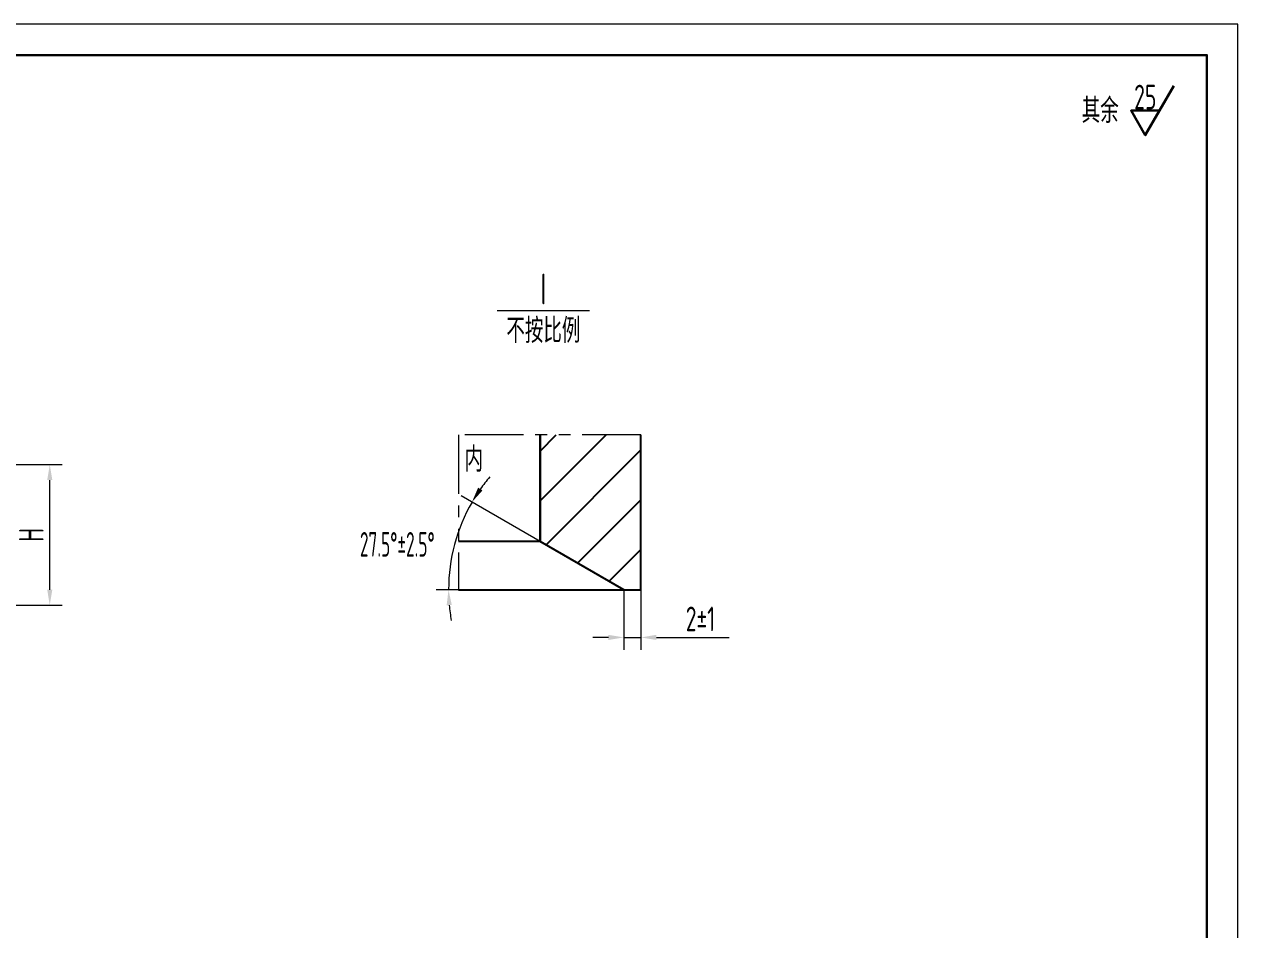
# Model space of a CAD drawing. Header units: millimetres. Extents: x 2135 to 2555, y 1580 to 1877.
# Drawn here: x 2358.3 to 2555.2, y 1729.9 to 1876.8 of the extents above; entities that cross this region are included whole.
import ezdxf
from ezdxf.enums import TextEntityAlignment as Align

# ---------------------------------------------------------------- set-up
doc = ezdxf.new("R2010")
doc.units = ezdxf.units.MM
doc.linetypes.add('PHANTOM2', pattern=[31.75, 15.875, -3.175, 3.175, -3.175, 3.175, -3.175])
for name, color, linetype, lineweight in [('1粗实线', 7, 'Continuous', 30), ('2细实线', 3, 'Continuous', 18), ('5双点划线', 2, 'PHANTOM2', 20), ('7文本', 2, 'Continuous', 18), ('8标注', 3, 'Continuous', 18), ('9图表', 4, 'Continuous', 18)]:
    doc.layers.add(name, color=color, linetype=linetype, lineweight=lineweight)
doc.layers.add('5-剖面线', color=2, linetype='Continuous')
doc.styles.add('lanpec', font='bpec_e.shx', dxfattribs={"width": 0.75, "bigfont": 'hztxt.shx'})
doc.styles.add('lanpec-dim', font='bpec_e.shx', dxfattribs={"width": 0.75})
doc.dimstyles.new('lanpec', dxfattribs={"dimtxt": 4, "dimasz": 2.5, "dimexe": 2, "dimexo": 0, "dimgap": 1, "dimtad": 1, "dimrnd": 0.01, "dimdsep": 46, "dimtxsty": 'lanpec', "dimcen": 0, "dimclrd": 256, "dimclre": 256, "dimclrt": 256, "dimadec": 1, "dimazin": 2, "dimtfac": 1, "dimtmove": 0, "dimatfit": 3, "dimfxl": 1, "dimtfill": 1, "dimlwd": -1, "dimlwe": -1, "dimarcsym": 1})
doc.dimstyles.new('lanpec-水平', dxfattribs={"dimtxt": 4, "dimasz": 2.5, "dimexe": 2, "dimexo": 0, "dimgap": 1, "dimtad": 1, "dimtih": 1, "dimtoh": 1, "dimdsep": 46, "dimtxsty": 'lanpec-dim', "dimcen": 2.5, "dimclrd": 256, "dimclre": 256, "dimclrt": 256, "dimadec": 0, "dimazin": 0, "dimtfac": 1, "dimtmove": 0, "dimatfit": 3, "dimfxl": 1, "dimlwd": -1, "dimlwe": -1, "dimarcsym": 0})

# ---------------------------------------------------------------- blocks, each defined once
blk = doc.blocks.new('粗糙度')
at = {"layer": '1粗实线'}
blk.add_lwpolyline([(4.62, 8), (0, 0), (-2.31, 4), (2.31, 4)], dxfattribs=at)
at = {"layer": '7文本', "style": 'lanpec', "width": 0.7}
blk.add_attdef('Ra', text='', height=4, dxfattribs=at).set_placement((0, 4.2), align=Align.CENTER)
blk = doc.blocks.new('A3')
at = {"layer": '1粗实线'}
blk.add_lwpolyline([(-395, 5), (-5, 5), (-5, 292), (-395, 292)], close=True, dxfattribs=at)
at = {"layer": '9图表'}
blk.add_lwpolyline([(-420, 0), (0, 0), (0, 297), (-420, 297)], close=True, dxfattribs=at)
blk = doc.blocks.new('*U3')
at = {"layer": '2细实线'}
blk.add_line((-7.5, 0), (7.5, 0), dxfattribs=at)
at = {"layer": '7文本', "style": 'lanpec', "width": 0.75}
for tag, height, p in [('节点图名称', 5, (0, 3.5)), ('比例', 4, (0, -3.25))]:
    blk.add_attdef(tag, text='', height=height, dxfattribs=at).set_placement(p, align=Align.MIDDLE_CENTER)
blk = doc.blocks.new('*D8')
at = {"layer": '8标注', "transparency": 16777216}
for p, q in [((2455.57, 1785.06), (2455.57, 1775.32)), ((2458.35, 1785.06), (2458.35, 1775.32)), ((2453.07, 1777.32), (2450.57, 1777.32)), ((2455.57, 1777.32), (2458.35, 1777.32)), ((2460.85, 1777.32), (2472.64, 1777.32))]:
    blk.add_line(p, q, dxfattribs=at)
for points in [[(2453.07, 1777.74), (2453.07, 1776.91), (2455.57, 1777.32)], [(2460.85, 1777.74), (2460.85, 1776.91), (2458.35, 1777.32)]]:
    blk.add_solid(points, dxfattribs=at)
at = {"layer": 'Defpoints', "color": 0, "transparency": 16777216}
for p in [(2455.57, 1785.06), (2458.35, 1785.06), (2458.35, 1777.32)]:
    blk.add_point(p, dxfattribs=at)
at = {"layer": '8标注', "transparency": 16777216, "insert": (2468, 1780.32), "char_height": 4, "attachment_point": 5, "style": 'lanpec', "bg_fill": 3, "box_fill_scale": 1.1, "bg_fill_color": 256, "bg_fill_true_color": 13158600, "bg_fill_transparency": 0}
blk.add_mtext('2%%P1', dxfattribs=at)
blk = doc.blocks.new('*D9')
at = {"layer": '8标注', "transparency": 16777216}
for p, q in [((2442.01, 1792.89), (2429.21, 1800.28)), ((2428.72, 1785.06), (2425.13, 1785.06))]:
    blk.add_line(p, q, dxfattribs=at)
for start, end in [(139.9216, 144.9608), (150, 180), (185.0392, 190.0784)]:
    blk.add_arc((2455.57, 1785.06), 28.43, start, end, dxfattribs=at)
for points in [[(2432.64, 1801.16), (2431.93, 1801.61), (2430.94, 1799.28)], [(2426.83, 1782.54), (2427.66, 1782.58), (2427.13, 1785.06)]]:
    blk.add_solid(points, dxfattribs=at)
at = {"layer": 'Defpoints', "color": 0, "transparency": 16777216}
for p in [(2428.85, 1794.79), (2442.01, 1792.89), (2428.72, 1785.06), (2455.57, 1785.06), (2458.35, 1785.06)]:
    blk.add_point(p, dxfattribs=at)
at = {"layer": '8标注', "transparency": 16777216, "insert": (2418.82, 1792.42), "char_height": 4, "attachment_point": 5, "style": 'lanpec-dim'}
blk.add_mtext('{\\W0.6;27.5%%D%%P2.5%%D}', dxfattribs=at)
blk = doc.blocks.new('*D12')
at = {"layer": '8标注', "transparency": 16777216}
for p, q in [((2344.13, 1805.35), (2364.43, 1805.35)), ((2362.43, 1785.05), (2362.43, 1802.85)), ((2330.21, 1782.55), (2364.43, 1782.55))]:
    blk.add_line(p, q, dxfattribs=at)
for points in [[(2362.02, 1802.85), (2362.85, 1802.85), (2362.43, 1805.35)], [(2362.02, 1785.05), (2362.85, 1785.05), (2362.43, 1782.55)]]:
    blk.add_solid(points, dxfattribs=at)
at = {"layer": 'Defpoints', "color": 0, "transparency": 16777216}
for p in [(2344.13, 1805.35), (2362.43, 1805.35), (2330.21, 1782.55)]:
    blk.add_point(p, dxfattribs=at)
at = {"layer": '8标注', "transparency": 16777216, "insert": (2359.43, 1793.95), "char_height": 4, "attachment_point": 5, "rotation": 90, "style": 'lanpec', "bg_fill": 3, "box_fill_scale": 1.1, "bg_fill_color": 256, "bg_fill_true_color": 13158600, "bg_fill_transparency": 0}
blk.add_mtext('H', dxfattribs=at)

msp = doc.modelspace()

# ---------------------------------------------------------------- hatches: boundary and pattern name
at = {"layer": '5-剖面线'}
h = msp.add_hatch(dxfattribs=at)
h.set_pattern_fill('ANSI31', color=256, scale=1.8, style=0)
h.set_pattern_definition([(45, (1799.268, 2086.1917), (-4.041115, 4.041115), [])])
h.paths.add_polyline_path([(2442.008, 1792.888), (2455.566, 1785.06), (2458.352, 1785.06), (2458.352, 1810.159), (2442.008, 1810.159)])

# ---------------------------------------------------------------- linework, layer by layer
for p, q in [((2458.352, 1785.06), (2458.352, 1810.159)), ((2442.008, 1792.888), (2428.725, 1792.888)), ((2455.566, 1785.06), (2442.008, 1792.888)), ((2428.725, 1785.06), (2458.352, 1785.06))]:
    msp.add_line(p, q)
at = {"layer": '1粗实线'}
msp.add_line((2442.008, 1810.159), (2442.008, 1792.888), dxfattribs=at)
at = {"layer": '5双点划线', "ltscale": 0.6}
for p, q in [((2458.352, 1810.159), (2428.725, 1810.159)), ((2428.725, 1810.159), (2428.725, 1785.06))]:
    msp.add_line(p, q, dxfattribs=at)

# ---------------------------------------------------------------- block references
msp.add_blockref('*U3', (2442.522, 1830.341)).add_auto_attribs({'节点图名称': 'I', '比例': '不按比例'})
at = {"layer": '2细实线'}
msp.add_blockref('A3', (2555.182, 1579.765), dxfattribs=at)
at = {"layer": '8标注'}
ref = msp.add_blockref('粗糙度', (2540.182, 1858.765), dxfattribs=at)
ref.add_attrib('Ra', '25', dxfattribs={"layer": '7文本', "height": 4, "style": 'lanpec', "width": 0.75}).set_placement((2540.182, 1862.965), align=Align.CENTER)

# ---------------------------------------------------------------- texts
at = {"layer": '7文本', "style": 'lanpec', "width": 0.75}
msp.add_text('其余', height=4, dxfattribs=at).set_placement((2535.873, 1862.765), align=Align.MIDDLE_RIGHT)
msp.add_text('内', height=4, dxfattribs=at).set_placement((2431.225, 1806.201), align=Align.MIDDLE_CENTER)

# ---------------------------------------------------------------- next in the draw order: dimensions: what is measured, and where the dimension line sits
at = {"layer": '8标注'}
dim = msp.add_linear_dim(base=(2362.435, 1805.348), p1=(2330.213, 1782.548), p2=(2344.133, 1805.348), angle=270, text='H', dimstyle='lanpec', dxfattribs=at)
dim.commit()
dim.dimension.update_dxf_attribs({"geometry": '*D12', "text_midpoint": (2359.435, 1793.948)})
dim = msp.add_linear_dim(base=(2458.352, 1777.325), p1=(2455.566, 1785.06), p2=(2458.352, 1785.06), text='2%%P1', dimstyle='lanpec', dxfattribs=at)
dim.commit()
dim.dimension.update_dxf_attribs({"geometry": '*D8', "text_midpoint": (2467.995, 1780.325)})

# ---------------------------------------------------------------- next in the draw order: dimensions: what is measured, and where the dimension line sits
dim = msp.add_angular_dim_2l(base=(2428.847, 1794.785), line1=((2428.725, 1785.06), (2458.352, 1785.06)), line2=((2455.566, 1785.06), (2442.008, 1792.888)), text='{\\W0.6;27.5%%D%%P2.5%%D}', dimstyle='lanpec-水平', override={"dimtmove": 2}, dxfattribs=at)
dim.commit()
dim.dimension.update_dxf_attribs({"geometry": '*D9', "text_midpoint": (2418.82, 1792.419), "dimtype": 162})

doc.saveas('drawing.dxf')
